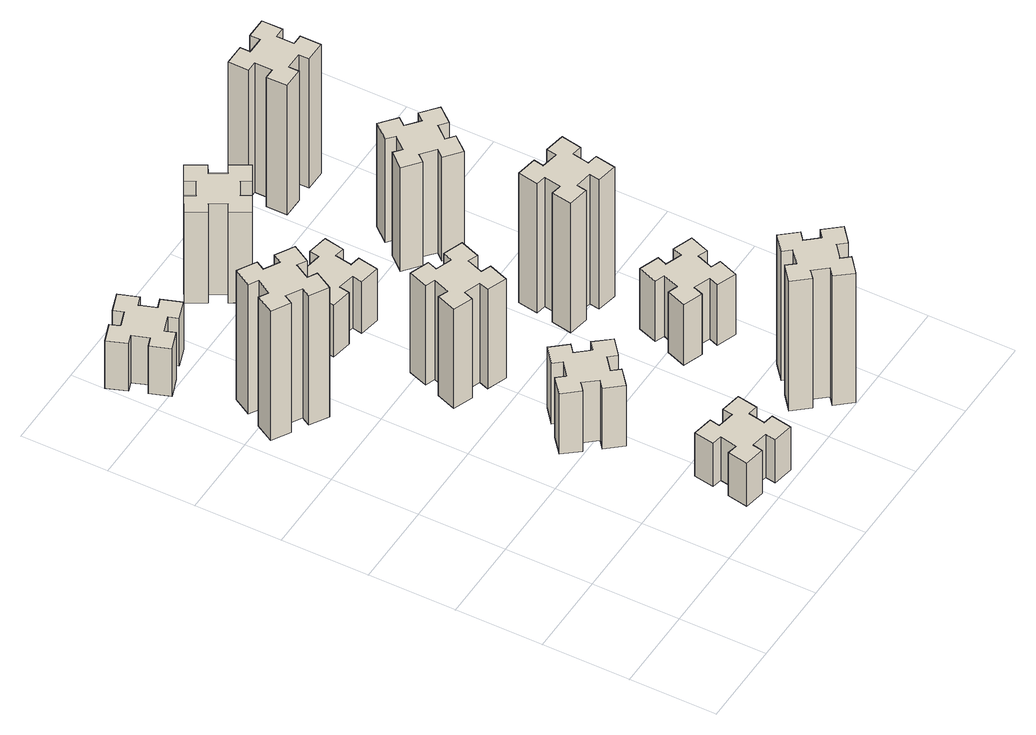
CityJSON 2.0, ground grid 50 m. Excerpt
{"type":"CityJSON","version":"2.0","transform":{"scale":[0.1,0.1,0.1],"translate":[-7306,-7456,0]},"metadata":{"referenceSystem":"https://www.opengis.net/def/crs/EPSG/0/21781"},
"CityObjects":{
"building1":{"type":"Building","attributes":{"class":"1000","function":"1000","usage":"1000","yearOfConstruction":2016,"roofType":"1000","measuredHeight":90,"storeysAboveGround":30,"storeysBelowGround":0},"geometry":[{"type":"Solid","lod":"1","boundaries":[[[[0,1,2,3,4,5,6,7,8,9,10,11,12,13,14,15,16,17,18,19]],[[17,16,20,21]],[[16,15,22,20]],[[15,14,23,22]],[[14,13,24,23]],[[13,12,25,24]],[[12,11,26,25]],[[11,10,27,26]],[[10,9,28,27]],[[9,8,29,28]],[[8,7,30,29]],[[7,6,31,30]],[[6,5,32,31]],[[5,4,33,32]],[[4,3,34,33]],[[3,2,35,34]],[[2,1,36,35]],[[1,0,37,36]],[[0,19,38,37]],[[19,18,39,38]],[[18,17,21,39]],[[24,25,26,27,28,29,30,31,32,33,34,35,36,37,38,39,21,20,22,23]]]]}]},
"building2":{"type":"Building","attributes":{"class":"1000","function":"1000","usage":"1000","yearOfConstruction":2016,"roofType":"1000","measuredHeight":30,"storeysAboveGround":30,"storeysBelowGround":0},"geometry":[{"type":"Solid","lod":"1","boundaries":[[[[40,41,42,43,44,45,46,47,48,49,50,51,52,53,54,55,56,57,58,59]],[[57,56,60,61]],[[56,55,62,60]],[[55,54,63,62]],[[54,53,64,63]],[[53,52,65,64]],[[52,51,66,65]],[[51,50,67,66]],[[50,49,68,67]],[[49,48,69,68]],[[48,47,70,69]],[[47,46,71,70]],[[46,45,72,71]],[[45,44,73,72]],[[44,43,74,73]],[[43,42,75,74]],[[42,41,76,75]],[[41,40,77,76]],[[40,59,78,77]],[[59,58,79,78]],[[58,57,61,79]],[[64,65,66,67,68,69,70,71,72,73,74,75,76,77,78,79,61,60,62,63]]]]}]},
"building3":{"type":"Building","attributes":{"class":"1000","function":"1000","usage":"1000","yearOfConstruction":2016,"roofType":"1000","measuredHeight":33,"storeysAboveGround":30,"storeysBelowGround":0},"geometry":[{"type":"Solid","lod":"1","boundaries":[[[[80,81,82,83,84,85,86,87,88,89,90,91,92,93,94,95,96,97,98,99]],[[97,96,100,101]],[[96,95,102,100]],[[95,94,103,102]],[[94,93,104,103]],[[93,92,105,104]],[[92,91,106,105]],[[91,90,107,106]],[[90,89,108,107]],[[89,88,109,108]],[[88,87,110,109]],[[87,86,111,110]],[[86,85,112,111]],[[85,84,113,112]],[[84,83,114,113]],[[83,82,115,114]],[[82,81,116,115]],[[81,80,117,116]],[[80,99,118,117]],[[99,98,119,118]],[[98,97,101,119]],[[104,105,106,107,108,109,110,111,112,113,114,115,116,117,118,119,101,100,102,103]]]]}]},
"building4":{"type":"Building","attributes":{"class":"1000","function":"1000","usage":"1000","yearOfConstruction":2016,"roofType":"1000","measuredHeight":42,"storeysAboveGround":30,"storeysBelowGround":0},"geometry":[{"type":"Solid","lod":"1","boundaries":[[[[120,121,122,123,124,125,126,127,128,129,130,131,132,133,134,135,136,137,138,139]],[[137,136,140,141]],[[136,135,142,140]],[[135,134,143,142]],[[134,133,144,143]],[[133,132,145,144]],[[132,131,146,145]],[[131,130,147,146]],[[130,129,148,147]],[[129,128,149,148]],[[128,127,150,149]],[[127,126,151,150]],[[126,125,152,151]],[[125,124,153,152]],[[124,123,154,153]],[[123,122,155,154]],[[122,121,156,155]],[[121,120,157,156]],[[120,139,158,157]],[[139,138,159,158]],[[138,137,141,159]],[[144,145,146,147,148,149,150,151,152,153,154,155,156,157,158,159,141,140,142,143]]]]}]},
"building5":{"type":"Building","attributes":{"class":"1000","function":"1000","usage":"1000","yearOfConstruction":2016,"roofType":"1000","measuredHeight":69,"storeysAboveGround":30,"storeysBelowGround":0},"geometry":[{"type":"Solid","lod":"1","boundaries":[[[[160,161,162,163,164,165,166,167,168,169,170,171,172,173,174,175,176,177,178,179]],[[177,176,180,181]],[[176,175,182,180]],[[175,174,183,182]],[[174,173,184,183]],[[173,172,185,184]],[[172,171,186,185]],[[171,170,187,186]],[[170,169,188,187]],[[169,168,189,188]],[[168,167,190,189]],[[167,166,191,190]],[[166,165,192,191]],[[165,164,193,192]],[[164,163,194,193]],[[163,162,195,194]],[[162,161,196,195]],[[161,160,197,196]],[[160,179,198,197]],[[179,178,199,198]],[[178,177,181,199]],[[184,185,186,187,188,189,190,191,192,193,194,195,196,197,198,199,181,180,182,183]]]]}]},
"building6":{"type":"Building","attributes":{"class":"1000","function":"1000","usage":"1000","yearOfConstruction":2016,"roofType":"1000","measuredHeight":36,"storeysAboveGround":30,"storeysBelowGround":0},"geometry":[{"type":"Solid","lod":"1","boundaries":[[[[200,201,202,203,204,205,206,207,208,209,210,211,212,213,214,215,216,217,218,219]],[[217,216,220,221]],[[216,215,222,220]],[[215,214,223,222]],[[214,213,224,223]],[[213,212,225,224]],[[212,211,226,225]],[[211,210,227,226]],[[210,209,228,227]],[[209,208,229,228]],[[208,207,230,229]],[[207,206,231,230]],[[206,205,232,231]],[[205,204,233,232]],[[204,203,234,233]],[[203,202,235,234]],[[202,201,236,235]],[[201,200,237,236]],[[200,219,238,237]],[[219,218,239,238]],[[218,217,221,239]],[[224,225,226,227,228,229,230,231,232,233,234,235,236,237,238,239,221,220,222,223]]]]}]},
"building7":{"type":"Building","attributes":{"class":"1000","function":"1000","usage":"1000","yearOfConstruction":2016,"roofType":"1000","measuredHeight":90,"storeysAboveGround":30,"storeysBelowGround":0},"geometry":[{"type":"Solid","lod":"1","boundaries":[[[[240,241,242,243,244,245,246,247,248,249,250,251,252,253,254,255,256,257,258,259]],[[257,256,260,261]],[[256,255,262,260]],[[255,254,263,262]],[[254,253,264,263]],[[253,252,265,264]],[[252,251,266,265]],[[251,250,267,266]],[[250,249,268,267]],[[249,248,269,268]],[[248,247,270,269]],[[247,246,271,270]],[[246,245,272,271]],[[245,244,273,272]],[[244,243,274,273]],[[243,242,275,274]],[[242,241,276,275]],[[241,240,277,276]],[[240,259,278,277]],[[259,258,279,278]],[[258,257,261,279]],[[264,265,266,267,268,269,270,271,272,273,274,275,276,277,278,279,261,260,262,263]]]]}]},
"building8":{"type":"Building","attributes":{"class":"1000","function":"1000","usage":"1000","yearOfConstruction":2016,"roofType":"1000","measuredHeight":63,"storeysAboveGround":30,"storeysBelowGround":0},"geometry":[{"type":"Solid","lod":"1","boundaries":[[[[280,281,282,283,284,285,286,287,288,289,290,291,292,293,294,295,296,297,298,299]],[[297,296,300,301]],[[296,295,302,300]],[[295,294,303,302]],[[294,293,304,303]],[[293,292,305,304]],[[292,291,306,305]],[[291,290,307,306]],[[290,289,308,307]],[[289,288,309,308]],[[288,287,310,309]],[[287,286,311,310]],[[286,285,312,311]],[[285,284,313,312]],[[284,283,314,313]],[[283,282,315,314]],[[282,281,316,315]],[[281,280,317,316]],[[280,299,318,317]],[[299,298,319,318]],[[298,297,301,319]],[[304,305,306,307,308,309,310,311,312,313,314,315,316,317,318,319,301,300,302,303]]]]}]},
"building9":{"type":"Building","attributes":{"class":"1000","function":"1000","usage":"1000","yearOfConstruction":2016,"roofType":"1000","measuredHeight":42,"storeysAboveGround":30,"storeysBelowGround":0},"geometry":[{"type":"Solid","lod":"1","boundaries":[[[[320,321,322,323,324,325,326,327,328,329,330,331,332,333,334,335,336,337,338,339]],[[337,336,340,341]],[[336,335,342,340]],[[335,334,343,342]],[[334,333,344,343]],[[333,332,345,344]],[[332,331,346,345]],[[331,330,347,346]],[[330,329,348,347]],[[329,328,349,348]],[[328,327,350,349]],[[327,326,351,350]],[[326,325,352,351]],[[325,324,353,352]],[[324,323,354,353]],[[323,322,355,354]],[[322,321,356,355]],[[321,320,357,356]],[[320,339,358,357]],[[339,338,359,358]],[[338,337,341,359]],[[344,345,346,347,348,349,350,351,352,353,354,355,356,357,358,359,341,340,342,343]]]]}]},
"building10":{"type":"Building","attributes":{"class":"1000","function":"1000","usage":"1000","yearOfConstruction":2016,"roofType":"1000","measuredHeight":90,"storeysAboveGround":30,"storeysBelowGround":0},"geometry":[{"type":"Solid","lod":"1","boundaries":[[[[360,361,362,363,364,365,366,367,368,369,370,371,372,373,374,375,376,377,378,379]],[[377,376,380,381]],[[376,375,382,380]],[[375,374,383,382]],[[374,373,384,383]],[[373,372,385,384]],[[372,371,386,385]],[[371,370,387,386]],[[370,369,388,387]],[[369,368,389,388]],[[368,367,390,389]],[[367,366,391,390]],[[366,365,392,391]],[[365,364,393,392]],[[364,363,394,393]],[[363,362,395,394]],[[362,361,396,395]],[[361,360,397,396]],[[360,379,398,397]],[[379,378,399,398]],[[378,377,381,399]],[[384,385,386,387,388,389,390,391,392,393,394,395,396,397,398,399,381,380,382,383]]]]}]},
"building11":{"type":"Building","attributes":{"class":"1000","function":"1000","usage":"1000","yearOfConstruction":2016,"roofType":"1000","measuredHeight":72,"storeysAboveGround":30,"storeysBelowGround":0},"geometry":[{"type":"Solid","lod":"1","boundaries":[[[[400,401,402,403,404,405,406,407,408,409,410,411,412,413,414,415,416,417,418,419]],[[417,416,420,421]],[[416,415,422,420]],[[415,414,423,422]],[[414,413,424,423]],[[413,412,425,424]],[[412,411,426,425]],[[411,410,427,426]],[[410,409,428,427]],[[409,408,429,428]],[[408,407,430,429]],[[407,406,431,430]],[[406,405,432,431]],[[405,404,433,432]],[[404,403,434,433]],[[403,402,435,434]],[[402,401,436,435]],[[401,400,437,436]],[[400,419,438,437]],[[419,418,439,438]],[[418,417,421,439]],[[424,425,426,427,428,429,430,431,432,433,434,435,436,437,438,439,421,420,422,423]]]]}]},
"building12":{"type":"Building","attributes":{"class":"1000","function":"1000","usage":"1000","yearOfConstruction":2016,"roofType":"1000","measuredHeight":90,"storeysAboveGround":30,"storeysBelowGround":0},"geometry":[{"type":"Solid","lod":"1","boundaries":[[[[440,441,442,443,444,445,446,447,448,449,450,451,452,453,454,455,456,457,458,459]],[[457,456,460,461]],[[456,455,462,460]],[[455,454,463,462]],[[454,453,464,463]],[[453,452,465,464]],[[452,451,466,465]],[[451,450,467,466]],[[450,449,468,467]],[[449,448,469,468]],[[448,447,470,469]],[[447,446,471,470]],[[446,445,472,471]],[[445,444,473,472]],[[444,443,474,473]],[[443,442,475,474]],[[442,441,476,475]],[[441,440,477,476]],[[440,459,478,477]],[[459,458,479,478]],[[458,457,461,479]],[[464,465,466,467,468,469,470,471,472,473,474,475,476,477,478,479,461,460,462,463]]]]}]}
},
"vertices":[
[396,2367,0],[446,2454,0],[498,2424,0],[558,2528,0],[454,2588,0],[424,2536,0],[337,2586,0],[367,2638,0],[263,2698,0],[203,2594,0],[255,2564,0],[205,2477,0],[153,2507,0],[93,2403,0],[197,2343,0],[227,2395,0],[314,2345,0],[284,2293,0],[388,2233,0],[448,2337,0],[314,2345,900],[284,2293,900],[227,2395,900],[197,2343,900],[93,2403,900],[153,2507,900],[205,2477,900],[255,2564,900],[203,2594,900],[263,2698,900],[367,2638,900],[337,2586,900],[424,2536,900],[454,2588,900],[558,2528,900],[498,2424,900],[446,2454,900],[396,2367,900],[448,2337,900],[388,2233,900],
[966,314,0],[948,215,0],[889,226,0],[868,107,0],[987,87,0],[997,146,0],[1095,128,0],[1085,69,0],[1203,48,0],[1224,167,0],[1165,177,0],[1182,275,0],[1241,265,0],[1262,383,0],[1144,404,0],[1134,345,0],[1035,362,0],[1046,421,0],[927,442,0],[907,324,0],[1035,362,300],[1046,421,300],[1134,345,300],[1144,404,300],[1262,383,300],[1241,265,300],[1182,275,300],[1165,177,300],[1224,167,300],[1203,48,300],[1085,69,300],[1095,128,300],[997,146,300],[987,87,300],[868,107,300],[889,226,300],[948,215,300],[966,314,300],[907,324,300],[927,442,300],
[235,3326,0],[141,3292,0],[120,3348,0],[7,3307,0],[49,3194,0],[105,3215,0],[139,3121,0],[83,3100,0],[124,2987,0],[237,3029,0],[216,3085,0],[310,3119,0],[330,3063,0],[443,3104,0],[402,3217,0],[346,3196,0],[312,3290,0],[368,3310,0],[327,3423,0],[214,3382,0],[312,3290,330],[368,3310,330],[346,3196,330],[402,3217,330],[443,3104,330],[330,3063,330],[310,3119,330],[216,3085,330],[237,3029,330],[124,2987,330],[83,3100,330],[139,3121,330],[105,3215,330],[49,3194,330],[7,3307,330],[120,3348,330],[141,3292,330],[235,3326,330],[214,3382,330],[327,3423,330],
[998,969,0],[1074,1033,0],[1113,987,0],[1205,1064,0],[1128,1156,0],[1082,1118,0],[1017,1194,0],[1063,1233,0],[986,1325,0],[894,1248,0],[933,1202,0],[856,1137,0],[818,1183,0],[726,1106,0],[803,1014,0],[849,1053,0],[913,976,0],[867,938,0],[944,846,0],[1036,923,0],[913,976,420],[867,938,420],[849,1053,420],[803,1014,420],[726,1106,420],[818,1183,420],[856,1137,420],[933,1202,420],[894,1248,420],[986,1325,420],[1063,1233,420],[1017,1194,420],[1082,1118,420],[1128,1156,420],[1205,1064,420],[1113,987,420],[1074,1033,420],[998,969,420],[1036,923,420],[944,846,420],
[1052,1741,0],[1086,1835,0],[1142,1814,0],[1183,1927,0],[1070,1968,0],[1050,1912,0],[956,1946,0],[977,2002,0],[864,2043,0],[823,1930,0],[879,1910,0],[845,1816,0],[789,1837,0],[747,1724,0],[860,1683,0],[881,1739,0],[975,1705,0],[954,1649,0],[1067,1607,0],[1108,1720,0],[975,1705,690],[954,1649,690],[881,1739,690],[860,1683,690],[747,1724,690],[789,1837,690],[845,1816,690],[879,1910,690],[823,1930,690],[864,2043,690],[977,2002,690],[956,1946,690],[1050,1912,690],[1070,1968,690],[1183,1927,690],[1142,1814,690],[1086,1835,690],[1052,1741,690],[1108,1720,690],[1067,1607,690],
[1034,2665,0],[935,2682,0],[946,2741,0],[827,2762,0],[807,2644,0],[866,2634,0],[848,2535,0],[789,2546,0],[768,2427,0],[887,2407,0],[897,2466,0],[995,2448,0],[985,2389,0],[1103,2368,0],[1124,2487,0],[1065,2497,0],[1082,2595,0],[1141,2585,0],[1162,2703,0],[1044,2724,0],[1082,2595,360],[1141,2585,360],[1065,2497,360],[1124,2487,360],[1103,2368,360],[985,2389,360],[995,2448,360],[897,2466,360],[887,2407,360],[768,2427,360],[789,2546,360],[848,2535,360],[866,2634,360],[807,2644,360],[827,2762,360],[946,2741,360],[935,2682,360],[1034,2665,360],[1044,2724,360],[1162,2703,360],
[1838,129,0],[1914,193,0],[1953,147,0],[2045,224,0],[1968,316,0],[1922,278,0],[1857,354,0],[1903,393,0],[1826,485,0],[1734,408,0],[1773,362,0],[1696,297,0],[1658,343,0],[1566,266,0],[1643,174,0],[1689,213,0],[1753,136,0],[1707,98,0],[1784,6,0],[1876,83,0],[1753,136,900],[1707,98,900],[1689,213,900],[1643,174,900],[1566,266,900],[1658,343,900],[1696,297,900],[1773,362,900],[1734,408,900],[1826,485,900],[1903,393,900],[1857,354,900],[1922,278,900],[1968,316,900],[2045,224,900],[1953,147,900],[1914,193,900],[1838,129,900],[1876,83,900],[1784,6,900],
[1086,3217,0],[1036,3304,0],[1088,3334,0],[1028,3438,0],[924,3378,0],[954,3326,0],[867,3276,0],[837,3328,0],[733,3268,0],[793,3164,0],[845,3194,0],[895,3107,0],[843,3077,0],[903,2973,0],[1007,3033,0],[977,3085,0],[1064,3135,0],[1094,3083,0],[1198,3143,0],[1138,3247,0],[1064,3135,630],[1094,3083,630],[977,3085,630],[1007,3033,630],[903,2973,630],[843,3077,630],[895,3107,630],[845,3194,630],[793,3164,630],[733,3268,630],[837,3328,630],[867,3276,630],[954,3326,630],[924,3378,630],[1028,3438,630],[1088,3334,630],[1036,3304,630],[1086,3217,630],[1138,3247,630],[1198,3143,630],
[1721,899,0],[1815,865,0],[1794,809,0],[1907,767,0],[1948,880,0],[1892,901,0],[1926,995,0],[1982,974,0],[2023,1087,0],[1910,1128,0],[1890,1072,0],[1796,1106,0],[1817,1162,0],[1704,1203,0],[1663,1090,0],[1719,1070,0],[1685,976,0],[1629,997,0],[1587,884,0],[1700,843,0],[1685,976,420],[1629,997,420],[1719,1070,420],[1663,1090,420],[1704,1203,420],[1817,1162,420],[1796,1106,420],[1890,1072,420],[1910,1128,420],[2023,1087,420],[1982,974,420],[1926,995,420],[1892,901,420],[1948,880,420],[1907,767,420],[1794,809,420],[1815,865,420],[1721,899,420],[1700,843,420],[1587,884,420],
[1637,1526,0],[1735,1508,0],[1725,1449,0],[1843,1428,0],[1864,1547,0],[1805,1557,0],[1822,1655,0],[1881,1645,0],[1902,1763,0],[1784,1784,0],[1774,1725,0],[1675,1742,0],[1686,1801,0],[1567,1822,0],[1547,1704,0],[1606,1694,0],[1588,1595,0],[1529,1606,0],[1508,1487,0],[1627,1467,0],[1588,1595,900],[1529,1606,900],[1606,1694,900],[1547,1704,900],[1567,1822,900],[1686,1801,900],[1675,1742,900],[1774,1725,900],[1784,1784,900],[1902,1763,900],[1881,1645,900],[1822,1655,900],[1805,1557,900],[1864,1547,900],[1843,1428,900],[1725,1449,900],[1735,1508,900],[1637,1526,900],[1627,1467,900],[1508,1487,900],
[1814,2517,0],[1738,2582,0],[1776,2628,0],[1684,2705,0],[1607,2613,0],[1653,2574,0],[1589,2498,0],[1543,2536,0],[1466,2444,0],[1558,2367,0],[1596,2413,0],[1673,2349,0],[1634,2303,0],[1726,2226,0],[1803,2318,0],[1757,2356,0],[1822,2433,0],[1868,2394,0],[1945,2486,0],[1853,2563,0],[1822,2433,720],[1868,2394,720],[1757,2356,720],[1803,2318,720],[1726,2226,720],[1634,2303,720],[1673,2349,720],[1596,2413,720],[1558,2367,720],[1466,2444,720],[1543,2536,720],[1589,2498,720],[1653,2574,720],[1607,2613,720],[1684,2705,720],[1776,2628,720],[1738,2582,720],[1814,2517,720],[1853,2563,720],[1945,2486,720],
[1655,3195,0],[1755,3195,0],[1755,3135,0],[1875,3135,0],[1875,3255,0],[1815,3255,0],[1815,3355,0],[1875,3355,0],[1875,3475,0],[1755,3475,0],[1755,3415,0],[1655,3415,0],[1655,3475,0],[1535,3475,0],[1535,3355,0],[1595,3355,0],[1595,3255,0],[1535,3255,0],[1535,3135,0],[1655,3135,0],[1595,3255,900],[1535,3255,900],[1595,3355,900],[1535,3355,900],[1535,3475,900],[1655,3475,900],[1655,3415,900],[1755,3415,900],[1755,3475,900],[1875,3475,900],[1875,3355,900],[1815,3355,900],[1815,3255,900],[1875,3255,900],[1875,3135,900],[1755,3135,900],[1755,3195,900],[1655,3195,900],[1655,3135,900],[1535,3135,900]
]}
